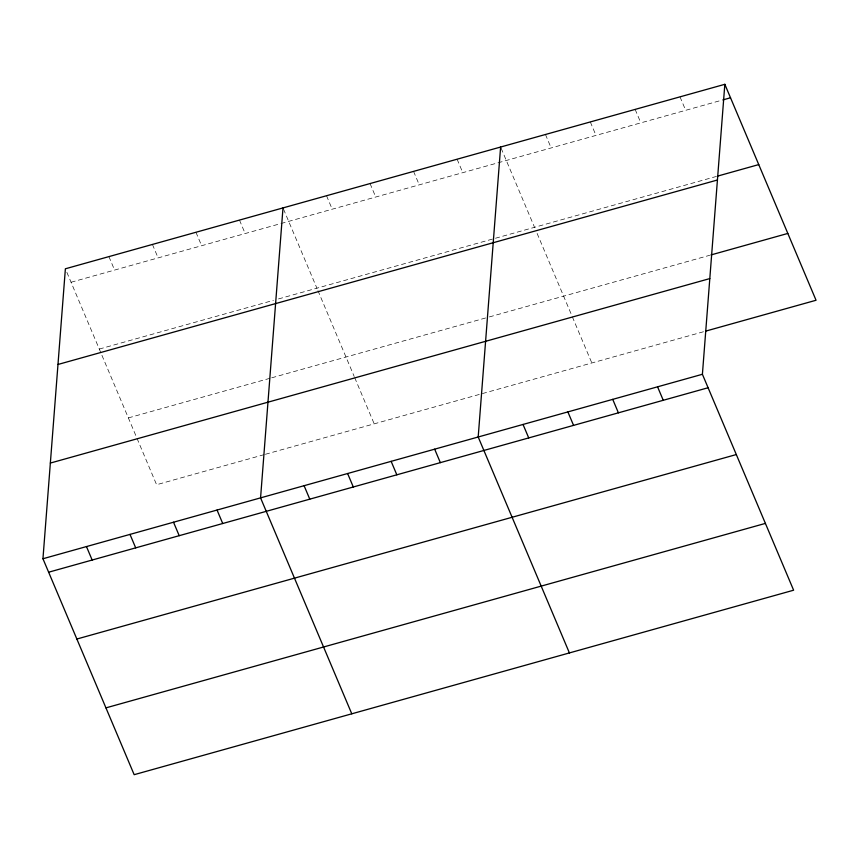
<?xml version="1.0" encoding="UTF-8"?>
<svg xmlns="http://www.w3.org/2000/svg" width="859" height="859" viewBox="0 0 859 859"><rect width="100%" height="100%" fill="white"/><g stroke="black" fill="none" stroke-linecap="round" stroke-linejoin="round"><path stroke-width="0.64" stroke-dasharray="4.29 3.22" d="M71.061 282.246L279.723 223.877M281 223.523L721.549 100.278M99.29 349.065L273.387 300.36M278.509 298.932L716.46 176.417M128.367 417.904L270.456 378.153M271.745 377.799L488.084 317.282M489.362 316.928L709.674 255.295M264.121 454.647L156.596 484.723L65.381 268.792M265.399 454.282L704.584 331.434M679.995 96.852L685.675 110.317M635.145 109.404L640.835 122.858M590.305 121.946L595.996 135.411M545.465 134.487L551.145 147.952M501.141 148.253L534.534 227.313M537.122 233.455L571.826 315.586M572.33 316.81L591.83 362.97M457.095 159.205L462.786 172.67M413.566 171.381L419.256 184.846M370.046 183.558L375.737 197.022M326.527 195.734L332.208 209.199M283.513 209.134L316.907 288.184M317.948 290.643L354.198 376.467M354.713 377.681L374.213 423.852M239.478 220.087L245.159 233.551M195.949 232.263L201.64 245.717M152.43 244.439L158.11 257.893M108.9 256.616L114.591 270.07"/><path stroke-width="1.29" d="M724.835 84.311L702.404 374.277L793.619 590.208L134.165 774.689L42.95 558.747L65.381 268.792L724.835 84.311L816.05 300.253L705.862 331.069M282.998 207.91L260.567 497.876L351.782 713.808M500.614 147.029L478.195 436.995L569.41 652.937M722.838 99.923L730.526 97.776M717.748 176.063L758.744 164.595M57.972 364.474L717.437 180.003M710.951 254.94L787.821 233.433M50.348 463.065L709.813 278.584M42.95 558.747L702.404 374.277M48.641 572.212L708.095 387.742M76.859 639.032L736.313 454.551M105.936 707.87L765.401 523.399M657.564 386.818L663.255 400.283M612.725 399.36L618.405 412.825M567.874 411.912L573.565 425.366M523.034 424.453L528.725 437.918M434.665 449.171L440.356 462.636M391.146 461.347L396.826 474.812M347.616 473.524L353.307 486.989M304.097 485.7L309.777 499.165M217.048 510.053L222.728 523.507M173.518 522.229L179.209 535.683M129.999 534.405L135.69 547.859M86.469 546.571L92.16 560.036"/></g></svg>
